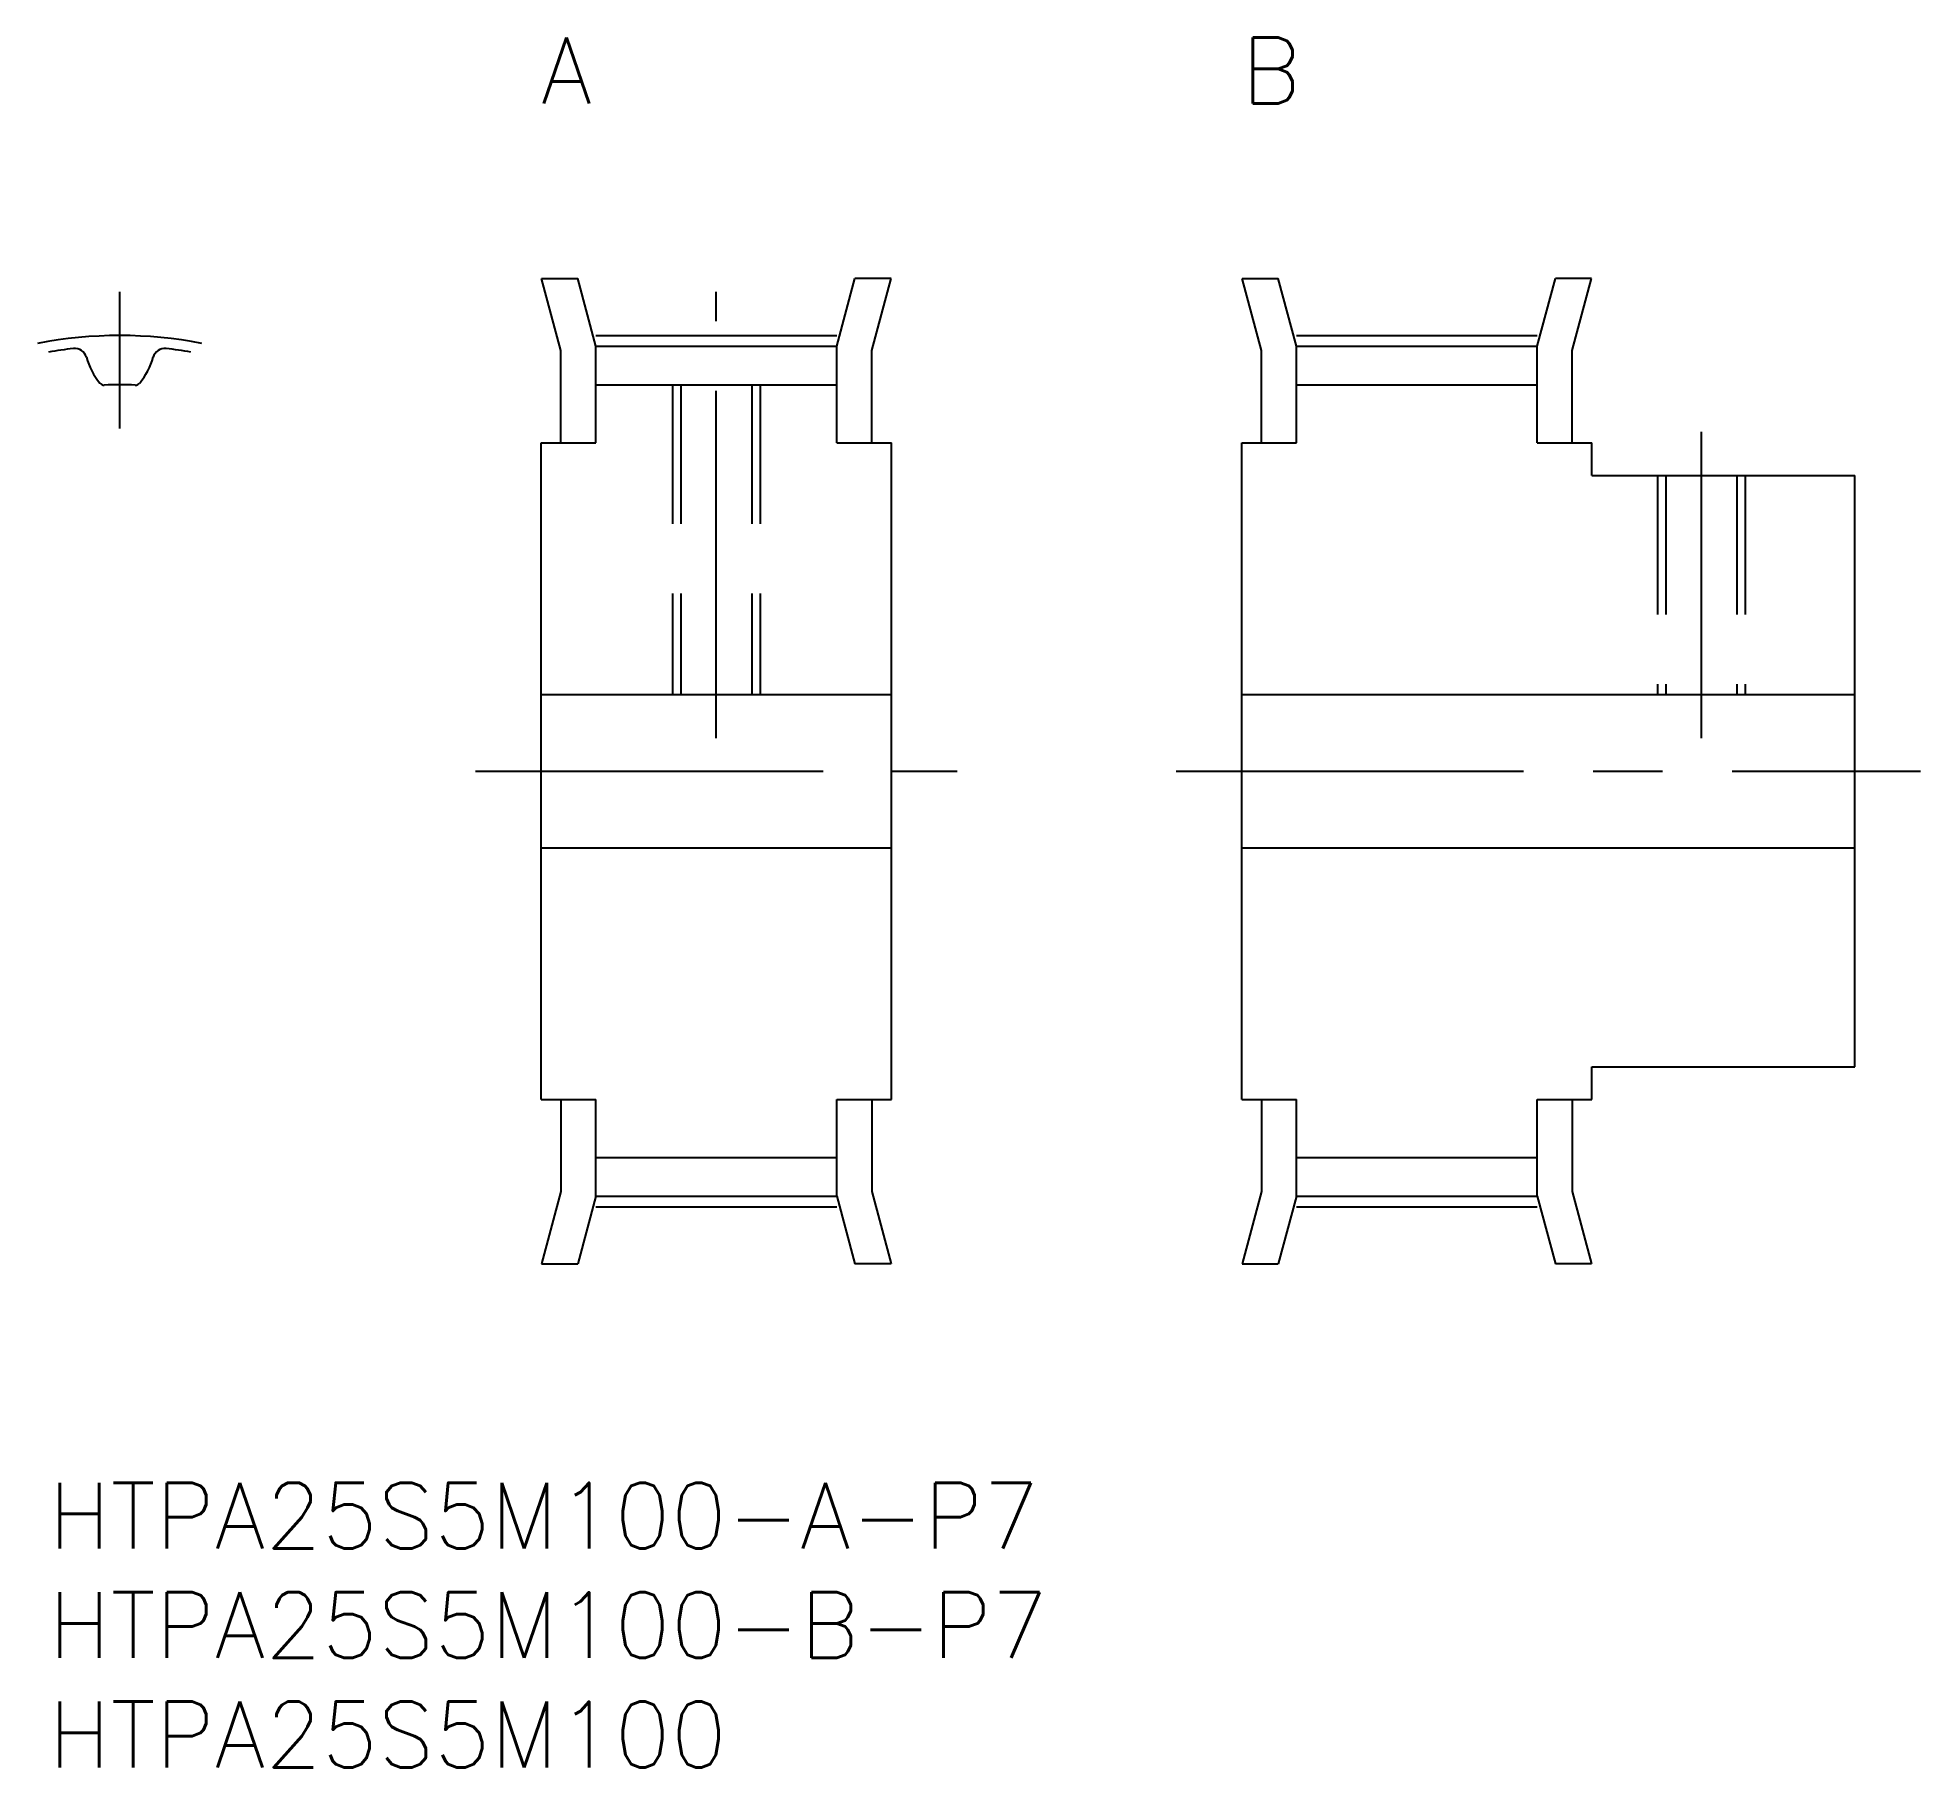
# Model space of a CAD drawing. Extents: x -0.5 to 85.5, y -13 to 66.
import ezdxf

# ---------------------------------------------------------------- set-up
doc = ezdxf.new("R2010")
doc.units = 0
doc.header["$LTSCALE"] = 0.5
doc.linetypes.add('CENTER', pattern=[50.8, 31.75, -6.35, 6.35, -6.35])
doc.linetypes.add('DASHED', pattern=[19.05, 12.7, -6.35])
for name, color, linetype in [('MSM_CENTER', 1, 'CENTER'), ('MSM_CONTINUOUS', 7, 'CONTINUOUS'), ('MSM_DASHED', 4, 'DASHED'), ('MSM_PART_NUMBER', 7, 'CONTINUOUS')]:
    doc.layers.add(name, color=color, linetype=linetype)
doc.styles.get("Standard").update_dxf_attribs({"font": 'txt.shx', "height": 3, "bigfont": 'bigfont.shx'})

# ---------------------------------------------------------------- blocks, each defined once
blk = doc.blocks.new('*U3')
at = {"layer": 'MSM_PART_NUMBER'}
blk.add_text('HTPA25S5M100-A-P7', height=3, dxfattribs=at).set_placement((0, -3))
blk = doc.blocks.new('*U4')
at = {"layer": 'MSM_PART_NUMBER'}
blk.add_text('HTPA25S5M100-B-P7', height=3, dxfattribs=at).set_placement((0, -8))
blk = doc.blocks.new('*U5')
at = {"layer": 'MSM_PART_NUMBER'}
blk.add_text('HTPA25S5M100', height=3, dxfattribs=at).set_placement((0, -13))
blk = doc.blocks.new('*U6')
at = {"layer": 'MSM_PART_NUMBER'}
blk.add_text('A', height=3, dxfattribs=at).set_placement((22.5, 63))
blk = doc.blocks.new('*U7')
at = {"layer": 'MSM_PART_NUMBER'}
blk.add_text('B', height=3, dxfattribs=at).set_placement((54.5, 63))

msp = doc.modelspace()

# ---------------------------------------------------------------- linework, layer by layer
at = {"layer": 'MSM_CENTER'}
for p, q in [((3.25, 48.145), (3.25, 54.395)), ((30.5, 34), (30.5, 54.395)), ((25, 52.395), (36, 52.395)), ((57, 52.395), (68, 52.395)), ((75.5, 34), (75.5, 48)), ((19.5, 32.5), (41.5, 32.5)), ((51.5, 32.5), (85.5, 32.5)), ((25, 12.605), (36, 12.605)), ((57, 12.605), (68, 12.605))]:
    msp.add_line(p, q, dxfattribs=at)
msp.add_arc((3.25, 32.5), 19.895, 79.13535, 100.86465, dxfattribs=at)
at = {"layer": 'MSM_CONTINUOUS'}
for p, q in [((23.4, 51.704), (22.517, 55)), ((22.517, 55), (24.173, 55)), ((25, 51.915), (24.173, 55)), ((36, 51.915), (36.827, 55)), ((38.483, 55), (36.827, 55)), ((37.6, 51.704), (38.483, 55)), ((55.4, 51.704), (54.517, 55)), ((54.517, 55), (56.173, 55)), ((57, 51.915), (56.173, 55)), ((68, 51.915), (68.827, 55)), ((70.483, 55), (68.827, 55)), ((69.6, 51.704), (70.483, 55)), ((23.4, 47.5), (23.4, 51.704)), ((25, 51.915), (36, 51.915)), ((25, 47.5), (25, 51.915)), ((36, 47.5), (36, 51.915)), ((37.6, 47.5), (37.6, 51.704)), ((55.4, 47.5), (55.4, 51.704)), ((57, 47.5), (57, 51.915)), ((57, 51.915), (68, 51.915)), ((68, 47.5), (68, 51.915)), ((69.6, 47.5), (69.6, 51.704)), ((25, 50.145), (36, 50.145)), ((57, 50.145), (68, 50.145)), ((22.5, 17.5), (22.5, 47.5)), ((22.5, 47.5), (25, 47.5)), ((36, 47.5), (38.5, 47.5)), ((38.5, 17.5), (38.5, 47.5)), ((54.5, 47.5), (57, 47.5)), ((54.5, 17.5), (54.5, 47.5)), ((68, 47.5), (70.5, 47.5)), ((70.5, 46), (70.5, 47.5)), ((70.5, 46), (82.5, 46)), ((82.5, 19), (82.5, 46)), ((22.5, 36), (38.5, 36)), ((54.5, 36), (82.5, 36)), ((22.5, 29), (38.5, 29)), ((54.5, 29), (82.5, 29)), ((61.5, 29), (61.5, 29)), ((68.5, 29), (68.5, 29)), ((70.5, 19), (82.5, 19)), ((70.5, 17.5), (70.5, 19)), ((22.5, 17.5), (25, 17.5)), ((23.4, 17.5), (23.4, 13.296)), ((25, 13.085), (25, 17.5)), ((36, 13.085), (36, 17.5)), ((36, 17.5), (38.5, 17.5)), ((37.6, 17.5), (37.6, 13.296)), ((54.5, 17.5), (57, 17.5)), ((55.4, 17.5), (55.4, 13.296)), ((57, 13.085), (57, 17.5)), ((68, 13.085), (68, 17.5)), ((68, 17.5), (70.5, 17.5)), ((69.6, 17.5), (69.6, 13.296)), ((25, 14.855), (36, 14.855)), ((57, 14.855), (68, 14.855)), ((23.4, 13.296), (22.517, 10)), ((25, 13.085), (24.173, 10)), ((25, 13.085), (36, 13.085)), ((36, 13.085), (36.827, 10)), ((37.6, 13.296), (38.483, 10)), ((55.4, 13.296), (54.517, 10)), ((57, 13.085), (56.173, 10)), ((57, 13.085), (68, 13.085)), ((68, 13.085), (68.827, 10)), ((69.6, 13.296), (70.483, 10)), ((22.517, 10), (24.173, 10)), ((38.483, 10), (36.827, 10)), ((54.517, 10), (56.173, 10)), ((70.483, 10), (68.827, 10))]:
    msp.add_line(p, q, dxfattribs=at)
for centre, radius, start, end in [((3.25, 32.5), 19.415, 96.25368, 99.63647), ((1.195, 51.253), 0.55, 15.82782, 96.25368), ((5.305, 51.253), 0.55, 83.74632, 164.17218), ((3.25, 32.5), 19.415, 80.36353, 83.74632), ((4.875, 52.296), 3.275, 195.82782, 219.28453), ((1.625, 52.296), 3.275, 320.71547, 344.17218), ((2.534, 50.381), 0.25, 219.28453, 272.29431), ((3.25, 32.5), 17.645, 87.70569, 92.29431), ((3.966, 50.381), 0.25, 267.70569, 320.71547)]:
    msp.add_arc(centre, radius, start, end, dxfattribs=at)
at = {"layer": 'MSM_DASHED'}
for p, q in [((28.5, 50.145), (28.5, 36)), ((28.879, 50.145), (28.879, 36)), ((32.121, 50.145), (32.121, 36)), ((32.5, 50.145), (32.5, 36)), ((73.5, 46), (73.5, 36)), ((73.879, 46), (73.879, 36)), ((77.121, 46), (77.121, 36)), ((77.5, 46), (77.5, 36))]:
    msp.add_line(p, q, dxfattribs=at)

# ---------------------------------------------------------------- block references
at = {"layer": 'MSM_CONTINUOUS'}
for name in ['*U6', '*U7', '*U3', '*U4', '*U5']:
    msp.add_blockref(name, (0, 0), dxfattribs=at)

doc.saveas('drawing.dxf')
